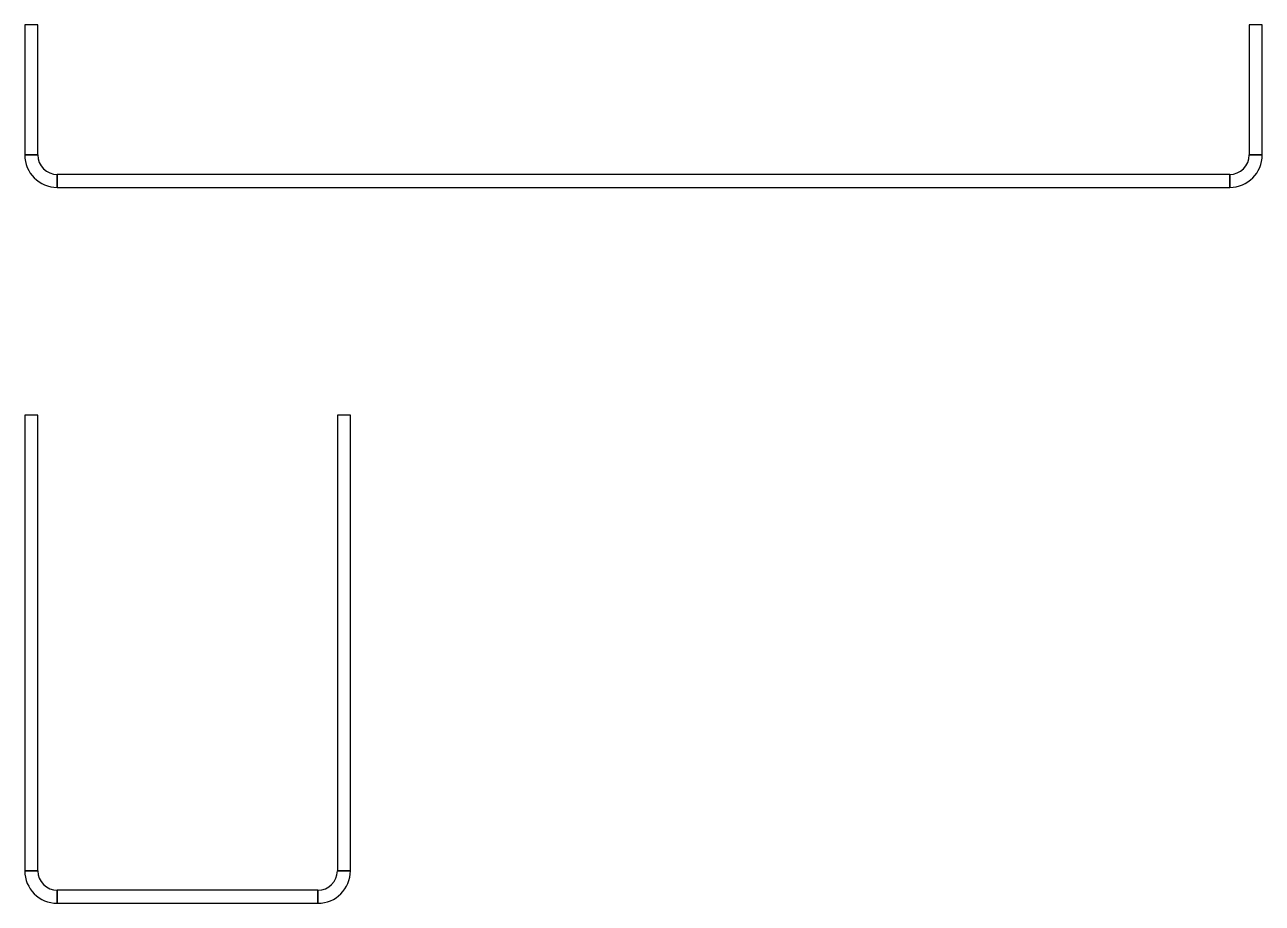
# Model space of a CAD drawing. Header units: metres. Extents: x -2.5 to 92.5, y 0 to 67.5.
import ezdxf

# ---------------------------------------------------------------- set-up
doc = ezdxf.new("R2010")
doc.units = ezdxf.units.M

msp = doc.modelspace()

# ---------------------------------------------------------------- linework, layer by layer
at = {"layer": 'PARAMETRIX'}
for p, q in [((-1.5, 67.5), (-2.5, 67.5)), ((-2.5, 67.5), (-2.5, 57.5)), ((-1.5, 57.5), (-1.5, 67.5)), ((92.5, 67.5), (91.5, 67.5)), ((91.5, 67.5), (91.5, 57.5)), ((92.5, 57.5), (92.5, 67.5)), ((-1.5, 57.5), (-2.5, 57.5)), ((-2.5, 57.5), (-1.5, 57.5)), ((92.5, 57.5), (91.5, 57.5)), ((91.5, 57.5), (92.5, 57.5)), ((90, 56), (0, 56)), ((0, 56), (0, 55)), ((0, 55), (0, 56)), ((90, 55), (90, 56)), ((90, 56), (90, 55)), ((0, 55), (90, 55)), ((-1.5, 37.5), (-2.5, 37.5)), ((-2.5, 37.5), (-2.5, 2.5)), ((-1.5, 2.5), (-1.5, 37.5)), ((22.5, 37.5), (21.5, 37.5)), ((21.5, 37.5), (21.5, 2.5)), ((22.5, 2.5), (22.5, 37.5)), ((-1.5, 2.5), (-2.5, 2.5)), ((-2.5, 2.5), (-1.5, 2.5)), ((22.5, 2.5), (21.5, 2.5)), ((21.5, 2.5), (22.5, 2.5)), ((20, 1), (0, 1)), ((0, 1), (0, 0)), ((0, 0), (0, 1)), ((20, 0), (20, 1)), ((20, 1), (20, 0)), ((0, 0), (20, 0))]:
    msp.add_line(p, q, dxfattribs=at)
for centre, radius, start, end in [((0, 57.5), 2.5, 180, 270), ((0, 57.5), 1.5, 180, 270), ((90, 57.5), 2.5, 270, 0), ((90, 57.5), 1.5, 270, 0), ((0, 2.5), 2.5, 180, 270), ((0, 2.5), 1.5, 180, 270), ((20, 2.5), 2.5, 270, 0), ((20, 2.5), 1.5, 270, 360)]:
    msp.add_arc(centre, radius, start, end, dxfattribs=at)

doc.saveas('drawing.dxf')
